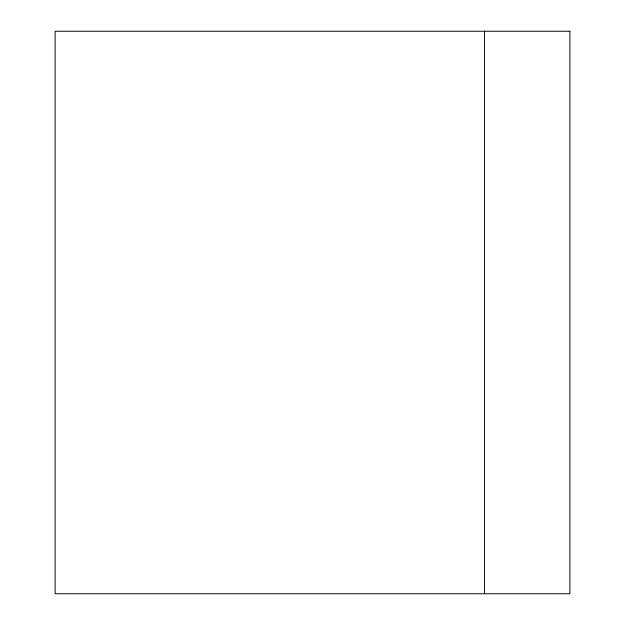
<?xml version="1.0" encoding="UTF-8"?>
<svg xmlns="http://www.w3.org/2000/svg" width="625" height="625" viewBox="0 0 625 625"><rect width="100%" height="100%" fill="white"/><g stroke="black" fill="none" stroke-linecap="round" stroke-linejoin="round"><path stroke-width="0.94" d="M484.547 31.25L484.547 593.75M569.891 31.25L55.109 31.25L55.109 593.75L569.891 593.75L569.891 31.25"/></g></svg>
